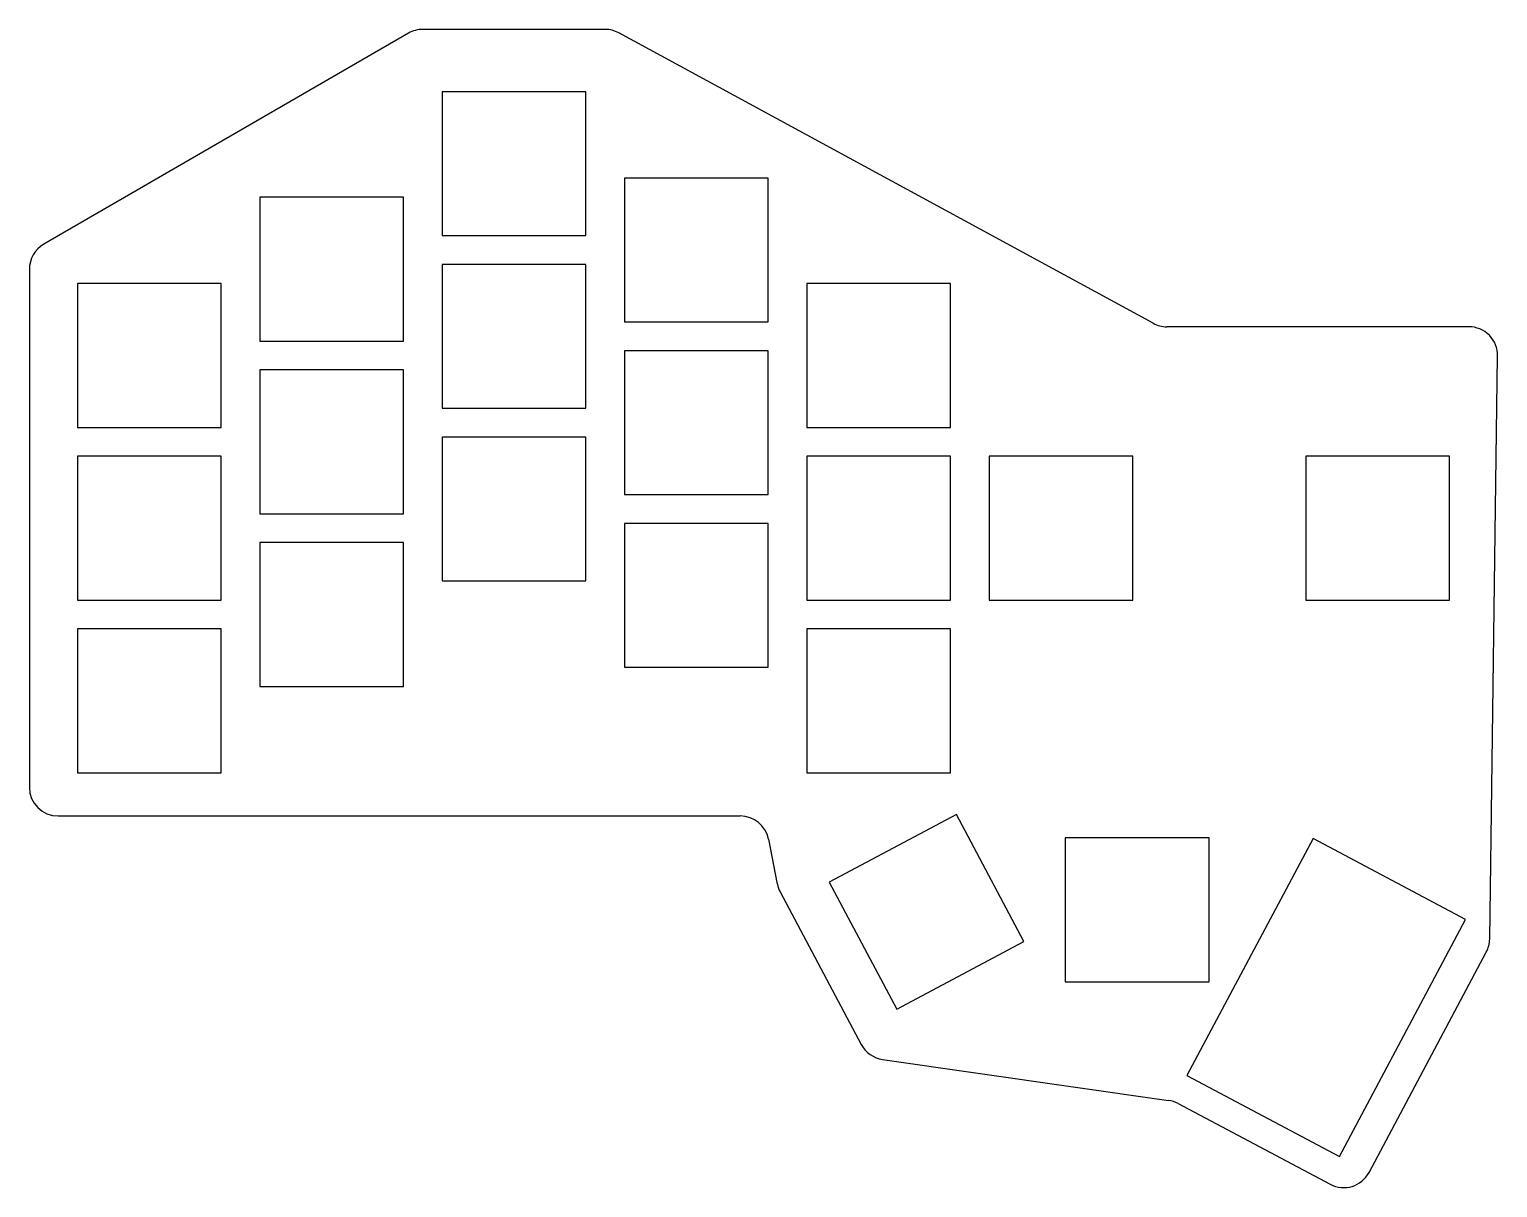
# Model space of a CAD drawing. Header units: millimetres. Extents: x 38 to 190, y -151 to -30.
import ezdxf

# ---------------------------------------------------------------- set-up
doc = ezdxf.new("R2010")
doc.units = ezdxf.units.MM

msp = doc.modelspace()

# ---------------------------------------------------------------- linework, layer by layer
at = {"linetype": 'CONTINUOUS'}
for p, q in [((77, -30.4), (39, -52.4)), ((97.5, -30), (78.5, -30)), ((154.59, -60.64), (98.93, -30.36)), ((95.5, -36.5), (80.5, -36.5)), ((80.5, -36.5), (80.5, -51.5)), ((95.5, -51.5), (95.5, -36.5)), ((114.5, -45.5), (99.5, -45.5)), ((99.5, -45.5), (99.5, -60.5)), ((114.5, -60.5), (114.5, -45.5)), ((76.5, -47.5), (61.5, -47.5)), ((61.5, -47.5), (61.5, -62.5)), ((76.5, -62.5), (76.5, -47.5)), ((80.5, -51.5), (95.5, -51.5)), ((37.5, -55), (37.5, -109)), ((95.5, -54.5), (80.5, -54.5)), ((80.5, -54.5), (80.5, -69.5)), ((95.5, -69.5), (95.5, -54.5)), ((57.5, -56.5), (42.5, -56.5)), ((42.5, -56.5), (42.5, -71.5)), ((57.5, -71.5), (57.5, -56.5)), ((133.5, -56.5), (118.5, -56.5)), ((118.5, -56.5), (118.5, -71.5)), ((133.5, -71.5), (133.5, -56.5)), ((99.5, -60.5), (114.5, -60.5)), ((187.5, -61), (156.03, -61)), ((61.5, -62.5), (76.5, -62.5)), ((114.5, -63.5), (99.5, -63.5)), ((99.5, -63.5), (99.5, -78.5)), ((114.5, -78.5), (114.5, -63.5)), ((189.67, -124.83), (190.5, -64.04)), ((76.5, -65.5), (61.5, -65.5)), ((61.5, -65.5), (61.5, -80.5)), ((76.5, -80.5), (76.5, -65.5)), ((80.5, -69.5), (95.5, -69.5)), ((42.5, -71.5), (57.5, -71.5)), ((118.5, -71.5), (133.5, -71.5)), ((95.5, -72.5), (80.5, -72.5)), ((80.5, -72.5), (80.5, -87.5)), ((95.5, -87.5), (95.5, -72.5)), ((57.5, -74.5), (42.5, -74.5)), ((42.5, -74.5), (42.5, -89.5)), ((57.5, -89.5), (57.5, -74.5)), ((133.5, -74.5), (118.5, -74.5)), ((118.5, -74.5), (118.5, -89.5)), ((133.5, -89.5), (133.5, -74.5)), ((152.5, -74.5), (137.5, -74.5)), ((137.5, -74.5), (137.5, -89.5)), ((152.5, -89.5), (152.5, -74.5)), ((185.5, -74.5), (170.5, -74.5)), ((170.5, -74.5), (170.5, -89.5)), ((185.5, -89.5), (185.5, -74.5)), ((99.5, -78.5), (114.5, -78.5)), ((61.5, -80.5), (76.5, -80.5)), ((114.5, -81.5), (99.5, -81.5)), ((99.5, -81.5), (99.5, -96.5)), ((114.5, -96.5), (114.5, -81.5)), ((76.5, -83.5), (61.5, -83.5)), ((61.5, -83.5), (61.5, -98.5)), ((76.5, -98.5), (76.5, -83.5)), ((80.5, -87.5), (95.5, -87.5)), ((42.5, -89.5), (57.5, -89.5)), ((118.5, -89.5), (133.5, -89.5)), ((137.5, -89.5), (152.5, -89.5)), ((170.5, -89.5), (185.5, -89.5)), ((57.5, -92.5), (42.5, -92.5)), ((42.5, -92.5), (42.5, -107.5)), ((57.5, -107.5), (57.5, -92.5)), ((133.5, -92.5), (118.5, -92.5)), ((118.5, -92.5), (118.5, -107.5)), ((133.5, -107.5), (133.5, -92.5)), ((99.5, -96.5), (114.5, -96.5)), ((61.5, -98.5), (76.5, -98.5)), ((42.5, -107.5), (57.5, -107.5)), ((118.5, -107.5), (133.5, -107.5)), ((40.5, -112), (111.57, -112)), ((134.1, -111.86), (120.86, -118.9)), ((141.14, -125.1), (134.1, -111.86)), ((114.52, -114.42), (115.44, -119.1)), ((160.43, -114.27), (145.43, -114.27)), ((145.43, -114.27), (145.43, -129.27)), ((171.27, -114.33), (158.12, -139.06)), ((160.43, -129.27), (160.43, -114.27)), ((187.16, -122.78), (171.27, -114.33)), ((120.86, -118.9), (127.9, -132.14)), ((115.74, -119.92), (124.19, -135.81)), ((174.02, -147.51), (187.16, -122.78)), ((127.9, -132.14), (141.14, -125.1)), ((177.11, -149.15), (189.31, -126.19)), ((145.43, -129.27), (160.43, -129.27)), ((126.41, -137.38), (156.22, -141.64)), ((158.12, -139.06), (174.02, -147.51)), ((157.2, -141.96), (173.05, -150.39))]:
    msp.add_line(p, q, dxfattribs=at)
for centre, start, end in [((78.5, -33), 90, 120.0686), ((97.5, -33), 61.46, 90), ((40.5, -55), 120.0686, 180), ((156.03, -58), 241.46, 270), ((187.5, -64), 359.2134, 450), ((40.5, -109), 180, 270), ((111.57, -115), 11.2176, 90), ((118.39, -118.51), 191.2176, 208), ((186.67, -124.78), 332, 359.2134), ((126.84, -134.41), 208, 261.855), ((155.79, -144.61), 62, 81.855), ((174.46, -147.74), 242, 332)]:
    msp.add_arc(centre, 3, start, end, dxfattribs=at)

doc.saveas('drawing.dxf')
